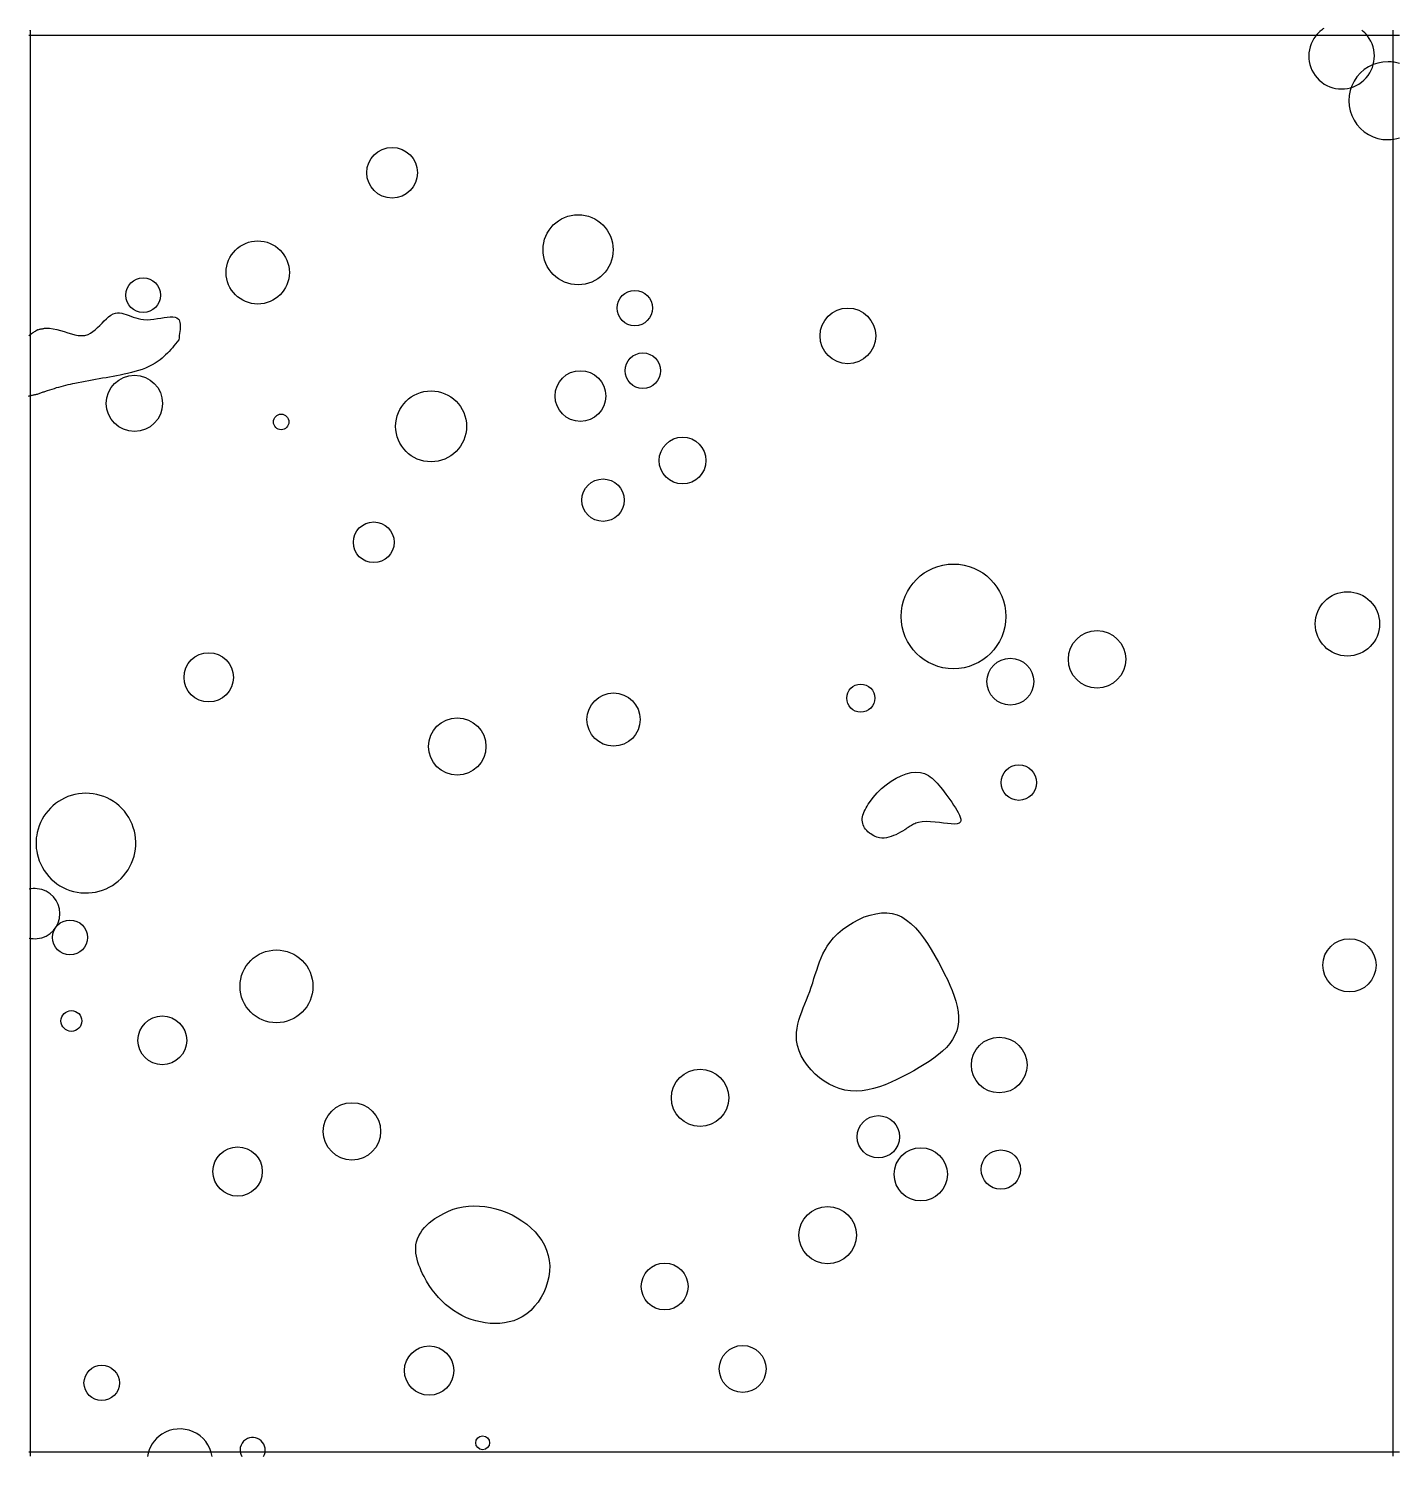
# Model space of a CAD drawing. Extents: x 12.05 to 13.03, y 3.53 to 4.56.
import ezdxf

# ---------------------------------------------------------------- set-up
doc = ezdxf.new("R2010")
doc.units = 0
for name, color, linetype in [('LAYER1', 7, 'CONTINUOUS'), ('LAYER10', 1, 'CONTINUOUS'), ('LAYER12', 5, 'CONTINUOUS')]:
    doc.layers.add(name, color=color, linetype=linetype)

msp = doc.modelspace()

# ---------------------------------------------------------------- linework, layer by layer
at = {"layer": 'LAYER1', "color": 7, "linetype": 'CONTINUOUS'}
for points in [[(12.0456, 4.5561), (12.0456, 4.5561)], [(12.0456, 4.5561), (12.0515, 4.5561)], [(12.0515, 4.5561), (12.0515, 4.5561)], [(12.0515, 4.5561), (13.0265, 4.5561)], [(13.0265, 4.5561), (13.0346, 4.5561)], [(13.0346, 4.5561), (13.0346, 4.5561)], [(12.0515, 4.3435), (12.052, 4.3436), (12.0526, 4.3437), (12.0531, 4.3439), (12.0536, 4.344), (12.0542, 4.3441), (12.0547, 4.3442), (12.0553, 4.3443), (12.0558, 4.3444), (12.0563, 4.3445), (12.0569, 4.3446), (12.0574, 4.3447), (12.058, 4.3447), (12.0605, 4.3447), (12.0631, 4.3443), (12.0657, 4.3437), (12.0684, 4.343), (12.071, 4.3422), (12.0736, 4.3413), (12.0762, 4.3406), (12.0787, 4.3399), (12.0812, 4.3395), (12.0836, 4.3393), (12.086, 4.3395), (12.0882, 4.3402), (12.09, 4.341), (12.0918, 4.3422), (12.0934, 4.3436), (12.0951, 4.3451), (12.0967, 4.3467), (12.0983, 4.3484), (12.0999, 4.35), (12.1015, 4.3515), (12.1031, 4.3529), (12.1047, 4.3541), (12.1064, 4.355), (12.1081, 4.3556), (12.1095, 4.3558), (12.111, 4.3557), (12.1125, 4.3555), (12.1141, 4.3551), (12.1157, 4.3546), (12.1173, 4.354), (12.119, 4.3533), (12.1208, 4.3527), (12.1226, 4.3521), (12.1244, 4.3516), (12.1263, 4.3511), (12.1283, 4.3509), (12.1308, 4.3508), (12.1333, 4.3509), (12.1358, 4.3512), (12.1384, 4.3516), (12.1408, 4.352), (12.1432, 4.3524), (12.1454, 4.3527), (12.1475, 4.3529), (12.1494, 4.3529), (12.151, 4.3527), (12.1524, 4.3522), (12.1534, 4.3513), (12.1539, 4.3506), (12.1543, 4.3497), (12.1545, 4.3487), (12.1546, 4.3476), (12.1547, 4.3464), (12.1547, 4.3451), (12.1546, 4.3437), (12.1545, 4.3423), (12.1543, 4.3408), (12.1541, 4.3393), (12.1539, 4.3378), (12.1537, 4.3362)], [(12.0456, 4.3395), (12.0463, 4.3399), (12.0469, 4.3403), (12.0475, 4.3408), (12.0481, 4.3412), (12.0487, 4.3415), (12.0492, 4.3419), (12.0497, 4.3423), (12.0502, 4.3426), (12.0506, 4.3429), (12.051, 4.3431), (12.0513, 4.3433), (12.0515, 4.3435), (12.0516, 4.3435), (12.0517, 4.3436), (12.0517, 4.3436), (12.0518, 4.3436), (12.0518, 4.3436), (12.0518, 4.3436), (12.0517, 4.3436), (12.0517, 4.3436), (12.0517, 4.3436), (12.0516, 4.3435), (12.0515, 4.3435), (12.0515, 4.3435)], [(12.1537, 4.3362), (12.1525, 4.3348), (12.1514, 4.3334), (12.1502, 4.332), (12.1491, 4.3306), (12.1479, 4.3293), (12.1467, 4.3279), (12.1455, 4.3266), (12.1442, 4.3254), (12.1429, 4.3242), (12.1416, 4.323), (12.1402, 4.3219), (12.1388, 4.3209), (12.1367, 4.3194), (12.1344, 4.3181), (12.1321, 4.317), (12.1297, 4.3159), (12.1272, 4.3149), (12.1247, 4.3141), (12.1221, 4.3133), (12.1195, 4.3126), (12.1168, 4.312), (12.1142, 4.3114), (12.1115, 4.3108), (12.1088, 4.3103), (12.1063, 4.3098), (12.1038, 4.3094), (12.1012, 4.3089), (12.0987, 4.3085), (12.0962, 4.3081), (12.0937, 4.3076), (12.0912, 4.3072), (12.0887, 4.3067), (12.0862, 4.3063), (12.0837, 4.3058), (12.0812, 4.3053), (12.0787, 4.3048), (12.0771, 4.3044), (12.0754, 4.304), (12.0737, 4.3037), (12.072, 4.3032), (12.0703, 4.3028), (12.0687, 4.3024), (12.067, 4.3019), (12.0653, 4.3015), (12.0637, 4.301), (12.062, 4.3005), (12.0604, 4.3), (12.0587, 4.2994), (12.0581, 4.2992), (12.0575, 4.299), (12.0569, 4.2988), (12.0563, 4.2986), (12.0557, 4.2984), (12.0551, 4.2982), (12.0545, 4.298), (12.0539, 4.2978), (12.0533, 4.2975), (12.0527, 4.2973), (12.0521, 4.2971), (12.0515, 4.2969)], [(12.0515, 4.2969), (12.0509, 4.2968), (12.0502, 4.2966), (12.0496, 4.2965), (12.049, 4.2964), (12.0485, 4.2962), (12.0479, 4.2961), (12.0474, 4.296), (12.047, 4.2959), (12.0465, 4.2958), (12.0462, 4.2957), (12.0459, 4.2957), (12.0456, 4.2956), (12.0455, 4.2956), (12.0454, 4.2956), (12.0453, 4.2955), (12.0453, 4.2955), (12.0453, 4.2955), (12.0453, 4.2955), (12.0453, 4.2955), (12.0453, 4.2955), (12.0454, 4.2956), (12.0455, 4.2956), (12.0455, 4.2956), (12.0456, 4.2956)], [(12.0456, 4.2956), (12.0456, 4.2956), (12.0456, 4.2956), (12.0456, 4.2956), (12.0456, 4.2956), (12.0456, 4.2956), (12.0456, 4.2956), (12.0456, 4.2956), (12.0456, 4.2956), (12.0456, 4.2956), (12.0456, 4.2956), (12.0456, 4.2956), (12.0456, 4.2956), (12.0456, 4.2956), (12.0456, 4.2956), (12.0456, 4.2956), (12.0456, 4.2956), (12.0456, 4.2956), (12.0456, 4.2956), (12.0456, 4.2956), (12.0456, 4.2956), (12.0456, 4.2956), (12.0456, 4.2956), (12.0456, 4.2956), (12.0456, 4.2956)], [(12.6473, 3.9871), (12.6471, 3.9882), (12.647, 3.9894), (12.647, 3.9906), (12.6472, 3.9919), (12.6475, 3.9931), (12.6479, 3.9944), (12.6484, 3.9957), (12.649, 3.997), (12.6497, 3.9984), (12.6504, 3.9997), (12.6513, 4.001), (12.6521, 4.0023), (12.6548, 4.0058), (12.6578, 4.0092), (12.6609, 4.0123), (12.6643, 4.0151), (12.6678, 4.0177), (12.6714, 4.0198), (12.675, 4.0216), (12.6786, 4.0229), (12.6822, 4.0238), (12.6856, 4.0241), (12.6889, 4.0239), (12.692, 4.0231), (12.6934, 4.0224), (12.6948, 4.0217), (12.6961, 4.0208), (12.6974, 4.0198), (12.6986, 4.0187), (12.6998, 4.0175), (12.7011, 4.0162), (12.7023, 4.0147), (12.7035, 4.0132), (12.7048, 4.0116), (12.7061, 4.01), (12.7074, 4.0082), (12.7088, 4.0063), (12.7102, 4.0044), (12.7116, 4.0024), (12.7129, 4.0004), (12.7142, 3.9985), (12.7153, 3.9966), (12.7163, 3.9949), (12.7171, 3.9932), (12.7177, 3.9917), (12.718, 3.9903), (12.718, 3.9892), (12.7178, 3.9883), (12.7169, 3.9874), (12.7154, 3.9869), (12.7135, 3.9867), (12.7112, 3.9868), (12.7085, 3.987), (12.7057, 3.9873), (12.7026, 3.9877), (12.6995, 3.988), (12.6963, 3.9883), (12.6932, 3.9884), (12.6903, 3.9882), (12.6876, 3.9878), (12.6866, 3.9875), (12.6857, 3.9872), (12.6848, 3.9869), (12.684, 3.9865), (12.6832, 3.9861), (12.6824, 3.9856), (12.6816, 3.9851), (12.6808, 3.9846), (12.68, 3.9841), (12.6792, 3.9836), (12.6784, 3.9831), (12.6776, 3.9826), (12.6761, 3.9816), (12.6745, 3.9807), (12.6729, 3.9798), (12.6713, 3.979), (12.6696, 3.9783), (12.6679, 3.9777), (12.6662, 3.9772), (12.6645, 3.9768), (12.6627, 3.9766), (12.661, 3.9766), (12.6593, 3.9768), (12.6576, 3.9772), (12.6564, 3.9776), (12.6553, 3.9782), (12.6542, 3.9788), (12.6531, 3.9795), (12.6521, 3.9802), (12.6511, 3.9811), (12.6502, 3.982), (12.6494, 3.9829), (12.6487, 3.9839), (12.6482, 3.985), (12.6477, 3.986), (12.6473, 3.9871)]]:
    msp.add_lwpolyline(points, dxfattribs=at)
for centre, radius in [((12.3077, 4.4569), 0.0183), ((12.4419, 4.4013), 0.0253), ((12.2107, 4.3849), 0.0228), ((12.128, 4.3685), 0.0126), ((12.4828, 4.3592), 0.0128), ((12.6366, 4.3391), 0.0201), ((12.4886, 4.314), 0.0128), ((12.1217, 4.2904), 0.0203), ((12.4436, 4.2957), 0.0183), ((12.3358, 4.2738), 0.0256), ((12.2276, 4.277), 0.0056), ((12.5173, 4.2491), 0.0169), ((12.4599, 4.2205), 0.0153), ((12.2944, 4.1901), 0.0147), ((12.7128, 4.1366), 0.0378), ((12.9971, 4.1312), 0.0232), ((12.8164, 4.1056), 0.0207), ((12.1753, 4.0926), 0.0178), ((12.7538, 4.0895), 0.0169), ((12.6459, 4.0776), 0.0101), ((12.4675, 4.0621), 0.0192), ((12.3547, 4.0427), 0.0207), ((12.76, 4.0166), 0.0128), ((12.0752, 3.9048), 0.0126), ((12.9986, 3.8847), 0.0192), ((12.2242, 3.8695), 0.0263), ((12.0762, 3.8445), 0.0075), ((12.1418, 3.8305), 0.0176), ((12.7458, 3.8127), 0.0201), ((12.5299, 3.789), 0.0207), ((12.2787, 3.7648), 0.0207), ((12.6586, 3.7609), 0.0153), ((12.1962, 3.7358), 0.0178), ((12.6892, 3.7338), 0.0192), ((12.747, 3.7372), 0.0142), ((12.622, 3.6899), 0.0207), ((12.5044, 3.6528), 0.0169), ((12.3344, 3.5921), 0.0178), ((12.5607, 3.5933), 0.0169), ((12.0981, 3.5832), 0.0128), ((12.373, 3.54), 0.005)]:
    msp.add_circle(centre, radius, dxfattribs=at)
for centre, radius, start, end in [((12.9929, 4.5411), 0.0237, 127.7009, 141.7011), ((12.9929, 4.5411), 0.0237, 122.9324, 127.7012), ((12.9929, 4.5411), 0.0237, 38.2947, 52.2952), ((12.9929, 4.5411), 0.0237, 141.7024, 38.2967), ((13.0262, 4.5089), 0.0281, 89.3607, -89.3607), ((13.0262, 4.5089), 0.0281, 80.6236, 89.3607), ((13.0262, 4.5089), 0.0281, 72.5046, 80.6238), ((13.0262, 4.5089), 0.0281, -89.3607, -72.5034), ((12.0867, 3.9729), 0.036, -167.8223, 103.0269), ((12.0867, 3.9729), 0.036, 103.0274, 167.822), ((12.0867, 3.9729), 0.036, 167.8216, -167.8223), ((12.0498, 3.922), 0.0181, 84.6195, 103.3019), ((12.0498, 3.922), 0.0181, -84.621, 84.6209), ((12.0498, 3.922), 0.0181, -103.2997, -84.6204), ((12.1544, 3.5263), 0.0237, 9.3242, 122.9288), ((12.1544, 3.5263), 0.0237, 122.929, 170.6747), ((12.207, 3.5347), 0.0091, 124.6434, -149.7531), ((12.207, 3.5347), 0.0091, -30.243, 124.6434)]:
    msp.add_arc(centre, radius, start, end, dxfattribs=at)
at = {"layer": 'LAYER10', "color": 1, "linetype": 'CONTINUOUS'}
for points in [[(12.6685, 3.9221), (12.6721, 3.9211), (12.6755, 3.9196), (12.6789, 3.9174), (12.6821, 3.9148), (12.6853, 3.9117), (12.6883, 3.9083), (12.6912, 3.9045), (12.694, 3.9004), (12.6968, 3.8961), (12.6994, 3.8916), (12.7019, 3.887), (12.7044, 3.8824), (12.7064, 3.8784), (12.7084, 3.8744), (12.7102, 3.8704), (12.7118, 3.8664), (12.7133, 3.8625), (12.7145, 3.8587), (12.7155, 3.8549), (12.7161, 3.8512), (12.7165, 3.8475), (12.7164, 3.844), (12.716, 3.8406), (12.7152, 3.8373), (12.7139, 3.8342), (12.7122, 3.8311), (12.7101, 3.8282), (12.7077, 3.8254), (12.705, 3.8227), (12.702, 3.8202), (12.6987, 3.8177), (12.6953, 3.8153), (12.6917, 3.813), (12.688, 3.8108), (12.6843, 3.8086), (12.6805, 3.8066), (12.6763, 3.8043), (12.672, 3.8022), (12.6678, 3.8003), (12.6636, 3.7985), (12.6594, 3.797), (12.6552, 3.7957), (12.651, 3.7948), (12.6469, 3.7941), (12.6427, 3.7939), (12.6386, 3.794), (12.6344, 3.7946), (12.6304, 3.7957), (12.6267, 3.7971), (12.6231, 3.7989), (12.6196, 3.801), (12.6162, 3.8035), (12.613, 3.8062), (12.6101, 3.8092), (12.6074, 3.8124), (12.605, 3.8158), (12.603, 3.8193), (12.6014, 3.823), (12.6003, 3.8267), (12.5996, 3.8304), (12.5994, 3.8333), (12.5995, 3.8363), (12.5999, 3.8392), (12.6005, 3.8422), (12.6013, 3.8451), (12.6022, 3.848), (12.6033, 3.851), (12.6044, 3.8539), (12.6056, 3.8569), (12.6068, 3.8598), (12.608, 3.8628), (12.6091, 3.8658), (12.6102, 3.8689), (12.6112, 3.872), (12.6121, 3.8751), (12.6131, 3.8781), (12.6141, 3.8812), (12.6151, 3.8842), (12.6161, 3.8872), (12.6173, 3.8901), (12.6186, 3.893), (12.6201, 3.8958), (12.6217, 3.8985), (12.6236, 3.9012), (12.6263, 3.9045), (12.6294, 3.9077), (12.6328, 3.9106), (12.6365, 3.9133), (12.6404, 3.9157), (12.6444, 3.9178), (12.6484, 3.9196), (12.6526, 3.921), (12.6567, 3.9219), (12.6608, 3.9225), (12.6647, 3.9225), (12.6685, 3.9221)], [(12.3451, 3.7055), (12.3483, 3.7072), (12.3518, 3.7086), (12.3553, 3.7097), (12.359, 3.7104), (12.3629, 3.7109), (12.3667, 3.7111), (12.3707, 3.7109), (12.3747, 3.7105), (12.3786, 3.7099), (12.3826, 3.7089), (12.3865, 3.7077), (12.3904, 3.7062), (12.3942, 3.7045), (12.3979, 3.7025), (12.4014, 3.7003), (12.4048, 3.6978), (12.4079, 3.6951), (12.4108, 3.6923), (12.4134, 3.6892), (12.4157, 3.686), (12.4176, 3.6826), (12.4192, 3.679), (12.4204, 3.6753), (12.4211, 3.6715), (12.4214, 3.6677), (12.4213, 3.6638), (12.4208, 3.6599), (12.4199, 3.6561), (12.4187, 3.6522), (12.4171, 3.6485), (12.4152, 3.645), (12.413, 3.6416), (12.4105, 3.6385), (12.4078, 3.6356), (12.4048, 3.6331), (12.4016, 3.631), (12.3986, 3.6294), (12.3954, 3.6281), (12.3922, 3.6272), (12.3888, 3.6265), (12.3854, 3.6261), (12.3819, 3.626), (12.3784, 3.6262), (12.3749, 3.6266), (12.3714, 3.6272), (12.368, 3.628), (12.3647, 3.6291), (12.3614, 3.6303), (12.3581, 3.6318), (12.355, 3.6336), (12.3519, 3.6355), (12.349, 3.6376), (12.3463, 3.6398), (12.3437, 3.6423), (12.3412, 3.6449), (12.3389, 3.6476), (12.3366, 3.6505), (12.3345, 3.6535), (12.3326, 3.6567), (12.3307, 3.66), (12.3297, 3.662), (12.3287, 3.6641), (12.3278, 3.6662), (12.327, 3.6683), (12.3263, 3.6704), (12.3257, 3.6725), (12.3252, 3.6747), (12.3249, 3.6768), (12.3247, 3.6789), (12.3247, 3.681), (12.3249, 3.683), (12.3253, 3.6851), (12.326, 3.6872), (12.3269, 3.6894), (12.3281, 3.6914), (12.3294, 3.6934), (12.331, 3.6953), (12.3327, 3.6971), (12.3345, 3.6988), (12.3365, 3.7004), (12.3385, 3.7019), (12.3407, 3.7032), (12.3429, 3.7044), (12.3451, 3.7055)]]:
    msp.add_lwpolyline(points, dxfattribs=at)
at = {"layer": 'LAYER12', "color": 5, "linetype": 'CONTINUOUS'}
for points in [[(12.0465, 4.5598), (12.0465, 4.5598)], [(12.0465, 4.5598), (12.0465, 4.5598)], [(12.0465, 4.5598), (12.0465, 4.5597)], [(12.0465, 4.5597), (12.0465, 4.5598)], [(12.0465, 4.5598), (12.0465, 4.5598)], [(12.0465, 4.5598), (12.0465, 4.5598)], [(12.0465, 4.5598), (12.0465, 4.5558)], [(13.0302, 4.5558), (13.0302, 4.5598)], [(12.0456, 4.5561), (12.0456, 4.5561)], [(12.0456, 4.5561), (12.0515, 4.5561)], [(12.0465, 4.5558), (12.0465, 4.5558)], [(12.0465, 4.5558), (12.0465, 4.5558)], [(12.0465, 4.5558), (12.0465, 4.5555)], [(12.0465, 4.5555), (12.0465, 3.5388)], [(12.0515, 4.5561), (12.0515, 4.5561)], [(12.0515, 4.5561), (13.0265, 4.5561)], [(13.0265, 4.5561), (13.0346, 4.5561)], [(13.0302, 3.5302), (13.0302, 4.5558)], [(13.0346, 4.5561), (13.0346, 4.5561)], [(12.0465, 3.5388), (12.0465, 3.5302)], [(12.0515, 3.5331), (12.0456, 3.5331)], [(13.0265, 3.5331), (12.0515, 3.5331)], [(13.0346, 3.5331), (13.0265, 3.5331)]]:
    msp.add_lwpolyline(points, dxfattribs=at)

doc.saveas('drawing.dxf')
